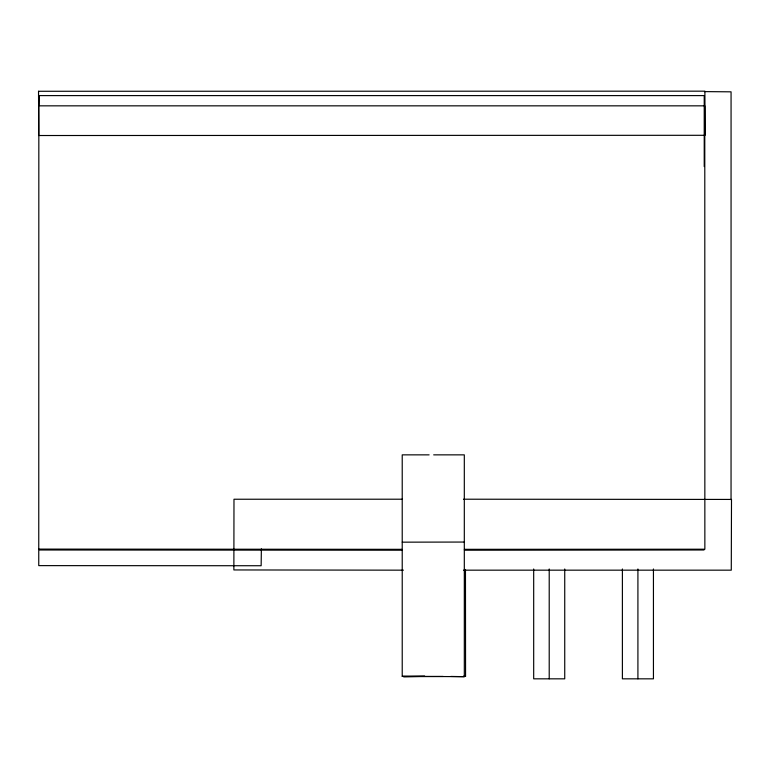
<?xml version="1.0" encoding="UTF-8"?>
<svg xmlns="http://www.w3.org/2000/svg" width="770" height="770" viewBox="0 0 770 770"><rect width="100%" height="100%" fill="white"/><g stroke="black" fill="none" stroke-linecap="round" stroke-linejoin="round"><path stroke-width="1.16" d="M533.687 568.972L533.687 678.832L564.737 678.832L564.737 568.972M549.212 678.832L549.212 568.972M622.391 568.972L622.391 678.832L653.441 678.832L653.441 568.972M637.916 678.832L637.916 568.972M731.048 499.653L731.067 91.832L704.454 91.611M465.465 569.453L465.561 676.329L463.463 676.358M433.674 454.858L464.31 454.858L464.32 676.666L402.229 676.329L402.219 454.858L429.111 454.858M704.001 549.992L464.425 550.213M704.223 166.57L704.223 95.605L39.386 95.605L39.164 105.384M402.229 676.329L424.799 676.262M424.751 676.358L403.47 676.666L443.145 676.445M464.349 542.051L402.258 542.167M402.219 499.21L233.984 499.239L233.868 569.944L403.422 570.166M463.473 499.21L731.5 499.432L731.279 570.166L463.473 570.166M401.844 549.328L38.721 549.106M464.329 549.328L704.858 549.212L704.781 105.837L38.837 105.837L38.75 565.623L261.146 565.738L261.367 548.856M401.873 550.213L39.607 549.992M463.54 676.301L465.561 676.329M450.806 676.445L464.32 676.666M38.529 91.274L38.721 135.52L705.108 135.299L704.887 91.168L38.529 91.274"/></g></svg>
